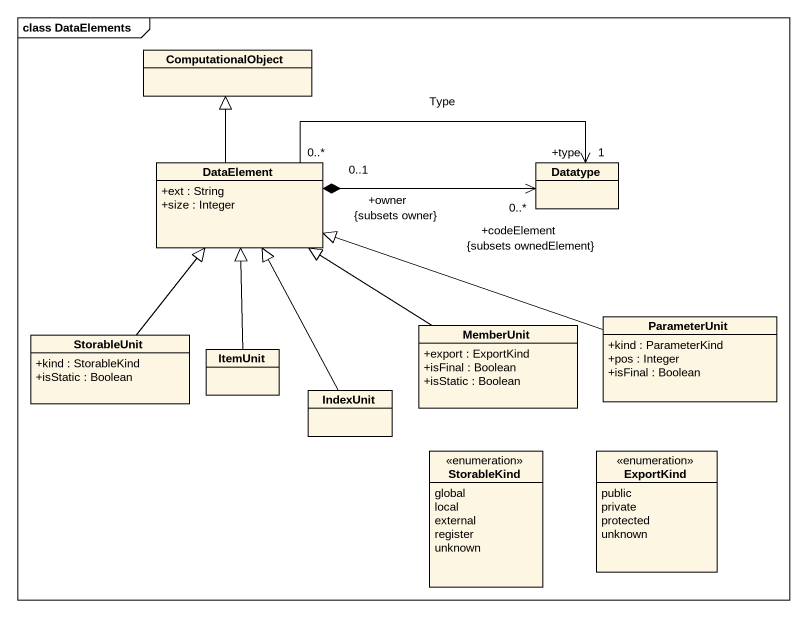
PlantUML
@startuml
mainframe class DataElements
hide circle
hide empty members
skinparam classAttributeIconSize 0
class ComputationalObject
class DataElement {
  +ext : String
  +size : Integer
}
class Datatype
class StorableUnit {
  +kind : StorableKind
  +isStatic : Boolean
}
class MemberUnit {
  +export : ExportKind
  +isFinal : Boolean
  +isStatic : Boolean
}
class ParameterUnit {
  +kind : ParameterKind
  +pos : Integer
  +isFinal : Boolean
}
class ItemUnit
class IndexUnit
enum StorableKind {
  global
  local
  external
  register
  unknown
}
enum ExportKind {
  public
  private
  protected
  unknown
}
DataElement -up-|> ComputationalObject
Datatype "+type\n1" <-left- "0..*" DataElement : Type
Datatype "+codeElement\n0..*\n{subsets ownedElement}" <-left-* "+owner\n0..1\n{subsets owner}" DataElement
StorableUnit -up-|> DataElement
MemberUnit -up-|> DataElement
ParameterUnit -left-|> DataElement
ItemUnit -up-|> DataElement
IndexUnit -up-|> DataElement
@enduml
